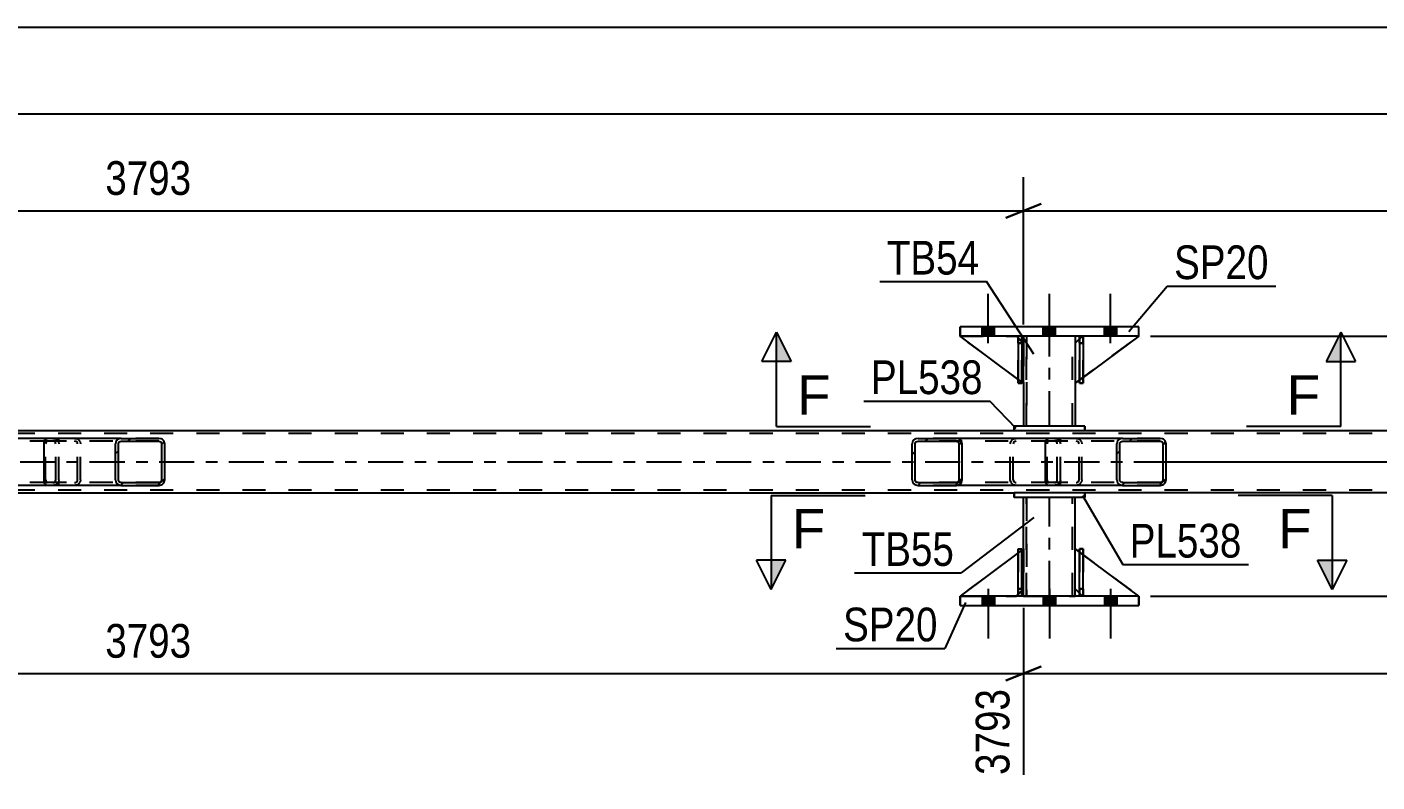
# Model space of a CAD drawing. Header units: millimetres. Extents: x 0 to 841, y 0 to 594.
# Drawn here: x 160.6 to 275.3, y 204.9 to 269.1 of the extents above; entities that cross this region are included whole.
import ezdxf

# ---------------------------------------------------------------- set-up
doc = ezdxf.new("R2010")
doc.units = ezdxf.units.MM
doc.linetypes.add('DXK_LINE_DOT2', pattern=[3.9198, 1.9599, -1.9599])
doc.linetypes.add('DXK_LINE_DOT3', pattern=[5.9187, 2.979, -0.9799, 0.9799, -0.9799])
doc.styles.add('Arial', font='ARIAL.TTF', dxfattribs={"height": 0.2})
doc.styles.add('Arial Narrow', font='ARIALN.TTF', dxfattribs={"height": 0.2})

# ---------------------------------------------------------------- blocks, each defined once
blk = doc.blocks.new('Part-103609051-3238 - 3096')
at = {"linetype": 'Continuous'}
h = blk.add_hatch(dxfattribs=at)
h.set_pattern_fill('', scale=0.7, style=0, pattern_type=0)
h.set_pattern_definition([(45, (240.0194, 233.815), (-1.57154, 1.57154), [])])
h.paths.add_polyline_path([(240.06, 233.63), (240.02, 233.82), (239.91, 233.97), (239.74, 234.07), (239.55, 234.11), (236.31, 234.11), (236.12, 234.07), (235.95, 233.97), (235.84, 233.82), (235.8, 233.63), (235.8, 230.59), (235.84, 230.41), (235.95, 230.25), (236.12, 230.15), (236.31, 230.11), (239.55, 230.11), (239.74, 230.15), (239.91, 230.25), (240.02, 230.41), (240.06, 230.59)])
h.paths.add_polyline_path([(239.78, 230.5), (239.73, 230.42), (239.65, 230.37), (239.55, 230.35), (236.31, 230.35), (236.21, 230.37), (236.13, 230.42), (236.08, 230.5), (236.06, 230.59), (236.06, 233.63), (236.08, 233.72), (236.13, 233.8), (236.21, 233.85), (236.31, 233.87), (239.55, 233.87), (239.65, 233.85), (239.73, 233.8), (239.78, 233.72), (239.8, 233.63), (239.8, 230.59)])
at = {"color": 2, "linetype": 'Continuous'}
for p, q in [((235.84, 233.82), (235.8, 233.63)), ((235.8, 230.59), (235.8, 233.63)), ((236.06, 233.63), (236.08, 233.72)), ((236.06, 230.59), (236.06, 233.63)), ((236.08, 233.72), (236.13, 233.8)), ((236.31, 234.11), (236.12, 234.07)), ((236.13, 233.8), (236.21, 233.85)), ((236.21, 233.85), (236.31, 233.87)), ((236.31, 234.11), (239.55, 234.11)), ((236.31, 233.87), (239.55, 233.87)), ((247.41, 234.11), (239.55, 234.11)), ((239.74, 234.07), (239.55, 234.11)), ((239.55, 233.87), (239.65, 233.85)), ((239.65, 233.85), (239.73, 233.8)), ((239.73, 233.8), (239.78, 233.72)), ((239.78, 233.72), (239.8, 233.63)), ((239.8, 230.59), (239.8, 233.63)), ((240.06, 233.63), (240.02, 233.82)), ((240.06, 230.59), (240.06, 233.63)), ((235.8, 230.59), (235.84, 230.41)), ((236.08, 230.5), (236.06, 230.59)), ((236.13, 230.42), (236.08, 230.5)), ((236.12, 230.15), (236.31, 230.11)), ((236.21, 230.37), (236.13, 230.42)), ((236.31, 230.35), (236.21, 230.37)), ((236.31, 230.35), (239.55, 230.35)), ((236.31, 230.11), (239.55, 230.11)), ((239.65, 230.37), (239.55, 230.35)), ((239.55, 230.11), (239.74, 230.15)), ((247.41, 230.11), (239.55, 230.11)), ((239.73, 230.42), (239.65, 230.37)), ((239.78, 230.5), (239.73, 230.42)), ((239.8, 230.59), (239.78, 230.5)), ((240.02, 230.41), (240.06, 230.59))]:
    blk.add_line(p, q, dxfattribs=at)
at = {"color": 7, "linetype": 'DXK_LINE_DOT2'}
for p, q in [((239.55, 234.11), (236.31, 234.11)), ((247.9, 233.87), (236.31, 233.87)), ((244.15, 233.63), (244.19, 233.82)), ((244.15, 230.59), (244.15, 233.63)), ((244.43, 233.72), (244.41, 233.63)), ((244.41, 230.59), (244.41, 233.63)), ((244.48, 233.8), (244.43, 233.72)), ((244.47, 234.07), (244.66, 234.11)), ((244.56, 233.85), (244.48, 233.8)), ((244.66, 233.87), (244.56, 233.85)), ((247.9, 234.11), (247.41, 234.11)), ((247.9, 234.11), (248.09, 234.07)), ((247.99, 233.85), (247.9, 233.87)), ((248.08, 233.8), (247.99, 233.85)), ((248.13, 233.72), (248.08, 233.8)), ((248.15, 233.63), (248.13, 233.72)), ((248.15, 230.59), (248.15, 233.63)), ((248.37, 233.82), (248.41, 233.63)), ((248.41, 230.59), (248.41, 233.63)), ((247.9, 230.35), (236.31, 230.35)), ((239.55, 230.11), (236.31, 230.11)), ((244.19, 230.41), (244.15, 230.59)), ((244.41, 230.59), (244.43, 230.5)), ((244.43, 230.5), (244.48, 230.42)), ((244.66, 230.11), (244.47, 230.15)), ((244.48, 230.42), (244.56, 230.37)), ((244.56, 230.37), (244.66, 230.35)), ((247.9, 230.11), (247.41, 230.11)), ((247.9, 230.35), (247.99, 230.37)), ((248.09, 230.15), (247.9, 230.11)), ((247.99, 230.37), (248.08, 230.42)), ((248.08, 230.42), (248.13, 230.5)), ((248.13, 230.5), (248.15, 230.59)), ((248.41, 230.59), (248.37, 230.41))]:
    blk.add_line(p, q, dxfattribs=at)
at = {"color": 2, "linetype": 'Continuous'}
for centre, start, end in [((236.29, 233.61), 110.7583, 155.6801), ((239.57, 233.61), 24.3199, 69.2417), ((236.29, 230.61), 204.3199, 249.2417), ((239.57, 230.61), 290.7583, 335.6801)]:
    blk.add_arc(centre, 0.496, start, end, dxfattribs=at)
at = {"color": 7, "linetype": 'DXK_LINE_DOT2'}
for centre, start, end in [((244.64, 233.61), 110.7583, 155.68), ((247.92, 233.61), 24.32, 69.2417), ((244.64, 230.61), 204.32, 249.2417), ((247.92, 230.61), 290.7583, 335.68)]:
    blk.add_arc(centre, 0.496, start, end, dxfattribs=at)
blk = doc.blocks.new('Bolt-103609051-3121 - 3096')
at = {"linetype": 'Continuous'}
for points in [[(242.8, 220.71), (241.76, 220.71), (241.76, 219.91), (242.8, 219.91)], [(242.8, 220.71), (241.76, 220.71), (241.76, 219.91), (242.8, 219.91)], [(242.8, 220.71), (241.76, 220.71), (241.76, 219.91), (242.8, 219.91)], [(248, 220.71), (246.96, 220.71), (246.96, 219.91), (248, 219.91)], [(248, 220.71), (246.96, 220.71), (246.96, 219.91), (248, 219.91)], [(253.2, 220.71), (252.16, 220.71), (252.16, 219.91), (253.2, 219.91)], [(253.2, 220.71), (252.16, 220.71), (252.16, 219.91), (253.2, 219.91)], [(253.2, 220.71), (252.16, 220.71), (252.16, 219.91), (253.2, 219.91)]]:
    blk.add_hatch(color=1, dxfattribs=at).paths.add_polyline_path(points)
at = {"color": 1, "linetype": 'Continuous'}
for p, q in [((241.76, 220.71), (241.76, 219.91)), ((241.76, 220.71), (241.76, 219.91)), ((241.76, 220.71), (241.76, 219.91)), ((242.28, 221.31), (242.28, 217.11)), ((242.28, 221.31), (242.28, 217.11)), ((242.28, 221.31), (242.28, 217.11)), ((242.8, 220.71), (242.8, 219.91)), ((242.8, 220.71), (242.8, 219.91)), ((242.8, 220.71), (242.8, 219.91)), ((246.96, 220.71), (246.96, 219.91)), ((246.96, 220.71), (246.96, 219.91)), ((247.48, 221.31), (247.48, 217.11)), ((247.48, 221.31), (247.48, 217.11)), ((248, 220.71), (248, 219.91)), ((248, 220.71), (248, 219.91)), ((252.16, 220.71), (252.16, 219.91)), ((252.16, 220.71), (252.16, 219.91)), ((252.16, 220.71), (252.16, 219.91)), ((252.68, 221.31), (252.68, 217.11)), ((252.68, 221.31), (252.68, 217.11)), ((252.68, 221.31), (252.68, 217.11)), ((253.2, 220.71), (253.2, 219.91)), ((253.2, 220.71), (253.2, 219.91)), ((253.2, 220.71), (253.2, 219.91))]:
    blk.add_line(p, q, dxfattribs=at)
blk = doc.blocks.new('Bolt-103609051-3122 - 3096')
at = {"linetype": 'Continuous'}
for points in [[(241.76, 242.79), (242.8, 242.79), (242.8, 243.59), (241.76, 243.59)], [(241.76, 242.79), (242.8, 242.79), (242.8, 243.59), (241.76, 243.59)], [(241.76, 242.79), (242.8, 242.79), (242.8, 243.59), (241.76, 243.59)], [(246.96, 242.79), (248, 242.79), (248, 243.59), (246.96, 243.59)], [(246.96, 242.79), (248, 242.79), (248, 243.59), (246.96, 243.59)], [(252.16, 242.79), (253.2, 242.79), (253.2, 243.59), (252.16, 243.59)], [(252.16, 242.79), (253.2, 242.79), (253.2, 243.59), (252.16, 243.59)], [(252.16, 242.79), (253.2, 242.79), (253.2, 243.59), (252.16, 243.59)]]:
    blk.add_hatch(color=1, dxfattribs=at).paths.add_polyline_path(points)
at = {"color": 1, "linetype": 'Continuous'}
for p, q in [((242.28, 242.19), (242.28, 246.39)), ((242.28, 242.19), (242.28, 246.39)), ((242.28, 242.19), (242.28, 246.39)), ((247.48, 242.19), (247.48, 246.39)), ((247.48, 242.19), (247.48, 246.39)), ((252.68, 242.19), (252.68, 246.39)), ((252.68, 242.19), (252.68, 246.39)), ((252.68, 242.19), (252.68, 246.39)), ((241.76, 242.79), (241.76, 243.59)), ((241.76, 242.79), (241.76, 243.59)), ((241.76, 242.79), (241.76, 243.59)), ((242.8, 242.79), (242.8, 243.59)), ((242.8, 242.79), (242.8, 243.59)), ((242.8, 242.79), (242.8, 243.59)), ((246.96, 242.79), (246.96, 243.59)), ((246.96, 242.79), (246.96, 243.59)), ((248, 242.79), (248, 243.59)), ((248, 242.79), (248, 243.59)), ((252.16, 242.79), (252.16, 243.59)), ((252.16, 242.79), (252.16, 243.59)), ((252.16, 242.79), (252.16, 243.59)), ((253.2, 242.79), (253.2, 243.59)), ((253.2, 242.79), (253.2, 243.59)), ((253.2, 242.79), (253.2, 243.59))]:
    blk.add_line(p, q, dxfattribs=at)
blk = doc.blocks.new('Part-103609051-3240 - 3096')
at = {"linetype": 'Continuous'}
h = blk.add_hatch(dxfattribs=at)
h.set_pattern_fill('', scale=0.7, style=0, pattern_type=0)
h.set_pattern_definition([(45, (154.8846, 233.815), (-1.57154, 1.57154), [])])
h.paths.add_polyline_path([(154.92, 233.63), (154.88, 233.82), (154.77, 233.97), (154.61, 234.07), (154.41, 234.11), (151.18, 234.11), (150.98, 234.07), (150.82, 233.97), (150.71, 233.82), (150.67, 233.63), (150.67, 230.59), (150.71, 230.41), (150.82, 230.25), (150.98, 230.15), (151.18, 230.11), (154.41, 230.11), (154.61, 230.15), (154.77, 230.25), (154.88, 230.41), (154.92, 230.59)])
h.paths.add_polyline_path([(154.65, 230.5), (154.59, 230.42), (154.51, 230.37), (154.41, 230.35), (151.18, 230.35), (151.08, 230.37), (151, 230.42), (150.94, 230.5), (150.92, 230.59), (150.92, 233.63), (150.94, 233.72), (151, 233.8), (151.08, 233.85), (151.18, 233.87), (154.41, 233.87), (154.51, 233.85), (154.59, 233.8), (154.65, 233.72), (154.67, 233.63), (154.67, 230.59)])
at = {"color": 2, "linetype": 'Continuous'}
for p, q in [((150.71, 233.82), (150.67, 233.63)), ((150.67, 230.59), (150.67, 233.63)), ((150.92, 233.63), (150.94, 233.72)), ((150.92, 230.59), (150.92, 233.63)), ((150.94, 233.72), (151, 233.8)), ((151.18, 234.11), (150.98, 234.07)), ((151, 233.8), (151.08, 233.85)), ((151.08, 233.85), (151.18, 233.87)), ((151.18, 234.11), (154.41, 234.11)), ((151.18, 233.87), (154.41, 233.87)), ((162.28, 234.11), (154.41, 234.11)), ((154.61, 234.07), (154.41, 234.11)), ((154.41, 233.87), (154.51, 233.85)), ((154.51, 233.85), (154.59, 233.8)), ((154.59, 233.8), (154.65, 233.72)), ((154.65, 233.72), (154.67, 233.63)), ((154.67, 230.59), (154.67, 233.63)), ((154.92, 233.63), (154.88, 233.82)), ((154.92, 230.59), (154.92, 233.63)), ((150.67, 230.59), (150.71, 230.41)), ((150.94, 230.5), (150.92, 230.59)), ((151, 230.42), (150.94, 230.5)), ((150.98, 230.15), (151.18, 230.11)), ((151.08, 230.37), (151, 230.42)), ((151.18, 230.35), (151.08, 230.37)), ((151.18, 230.35), (154.41, 230.35)), ((151.18, 230.11), (154.41, 230.11)), ((154.51, 230.37), (154.41, 230.35)), ((154.41, 230.11), (154.61, 230.15)), ((162.28, 230.11), (154.41, 230.11)), ((154.59, 230.42), (154.51, 230.37)), ((154.65, 230.5), (154.59, 230.42)), ((154.67, 230.59), (154.65, 230.5)), ((154.88, 230.41), (154.92, 230.59))]:
    blk.add_line(p, q, dxfattribs=at)
at = {"color": 7, "linetype": 'DXK_LINE_DOT2'}
for p, q in [((154.41, 234.11), (151.18, 234.11)), ((162.76, 233.87), (151.18, 233.87)), ((159.02, 233.63), (159.05, 233.82)), ((159.02, 230.59), (159.02, 233.63)), ((159.29, 233.72), (159.27, 233.63)), ((159.27, 230.59), (159.27, 233.63)), ((159.35, 233.8), (159.29, 233.72)), ((159.33, 234.07), (159.53, 234.11)), ((159.43, 233.85), (159.35, 233.8)), ((159.53, 233.87), (159.43, 233.85)), ((162.76, 234.11), (162.28, 234.11)), ((162.76, 234.11), (162.96, 234.07)), ((162.86, 233.85), (162.76, 233.87)), ((162.94, 233.8), (162.86, 233.85)), ((163, 233.72), (162.94, 233.8)), ((163.02, 233.63), (163, 233.72)), ((163.02, 230.59), (163.02, 233.63)), ((163.23, 233.82), (163.27, 233.63)), ((163.27, 230.59), (163.27, 233.63)), ((162.76, 230.35), (151.18, 230.35)), ((154.41, 230.11), (151.18, 230.11)), ((159.05, 230.41), (159.02, 230.59)), ((159.27, 230.59), (159.29, 230.5)), ((159.29, 230.5), (159.35, 230.42)), ((159.53, 230.11), (159.33, 230.15)), ((159.35, 230.42), (159.37, 230.41)), ((159.37, 230.41), (159.43, 230.37)), ((159.43, 230.37), (159.53, 230.35)), ((162.76, 230.11), (162.28, 230.11)), ((162.76, 230.35), (162.86, 230.37)), ((162.96, 230.15), (162.76, 230.11)), ((162.86, 230.37), (162.94, 230.42)), ((162.94, 230.42), (163, 230.5)), ((163, 230.5), (163.02, 230.59)), ((163.27, 230.59), (163.23, 230.41))]:
    blk.add_line(p, q, dxfattribs=at)
at = {"color": 2, "linetype": 'Continuous'}
for centre, start, end in [((151.16, 233.61), 110.7583, 155.6801), ((154.43, 233.61), 24.3199, 69.2417), ((151.16, 230.61), 204.3199, 249.2417), ((154.43, 230.61), 290.7583, 335.6801)]:
    blk.add_arc(centre, 0.496, start, end, dxfattribs=at)
at = {"color": 7, "linetype": 'DXK_LINE_DOT2'}
for centre, start, end in [((159.51, 233.61), 110.7583, 155.68), ((162.78, 233.61), 24.32, 69.2417), ((159.51, 230.61), 204.32, 249.2417), ((162.78, 230.61), 290.7583, 335.68)]:
    blk.add_arc(centre, 0.496, start, end, dxfattribs=at)
blk = doc.blocks.new('Part-103609051-3176 - 3096')
at = {"color": 2, "linetype": 'Continuous'}
for p, q in [((244.48, 234.75), (106.7, 234.75)), ((499.69, 234.75), (250.48, 234.75)), ((106.7, 229.47), (244.48, 229.47)), ((499.69, 229.47), (250.48, 229.47))]:
    blk.add_line(p, q, dxfattribs=at)
at = {"color": 7, "linetype": 'DXK_LINE_DOT2'}
for p, q in [((768.81, 234.51), (106.7, 234.51)), ((250.48, 234.75), (244.48, 234.75)), ((768.81, 229.71), (106.7, 229.71)), ((250.48, 229.47), (244.48, 229.47))]:
    blk.add_line(p, q, dxfattribs=at)
at = {"color": 7, "linetype": 'DXK_LINE_DOT3'}
blk.add_line((106.7, 232.11), (768.81, 232.11), dxfattribs=at)
blk = doc.blocks.new('Part-103609051-3252 - 3096')
at = {"color": 2, "linetype": 'Continuous'}
for p, q in [((245.28, 242.79), (245.28, 242.19)), ((249.68, 242.79), (249.68, 242.19)), ((245.28, 238.79), (245.28, 235.15)), ((249.68, 238.79), (249.68, 235.15))]:
    blk.add_line(p, q, dxfattribs=at)
at = {"color": 7, "linetype": 'DXK_LINE_DOT2'}
for p, q in [((249.68, 242.79), (245.28, 242.79)), ((245.28, 242.79), (245.28, 235.15)), ((245.28, 242.19), (245.28, 238.79)), ((245.52, 235.15), (245.52, 242.79)), ((245.52, 242.79), (245.52, 235.15)), ((249.44, 235.15), (249.44, 242.79)), ((249.44, 235.15), (249.44, 242.79)), ((249.68, 242.79), (249.68, 235.15)), ((249.68, 242.19), (249.68, 238.79)), ((249.68, 235.15), (245.28, 235.15))]:
    blk.add_line(p, q, dxfattribs=at)
at = {"color": 7, "linetype": 'DXK_LINE_DOT3'}
blk.add_line((247.48, 235.15), (247.48, 242.79), dxfattribs=at)
blk = doc.blocks.new('Part-103609051-3225 - 3096')
at = {"color": 2, "linetype": 'Continuous'}
for p, q in [((250.48, 235.15), (244.48, 235.15)), ((244.48, 234.75), (244.48, 235.15)), ((244.48, 235.15), (244.48, 235.15)), ((250.48, 234.75), (244.48, 234.75)), ((244.48, 234.75), (244.48, 234.75)), ((250.48, 235.15), (250.48, 234.75)), ((250.48, 235.15), (250.48, 235.15)), ((250.48, 234.75), (250.48, 234.75))]:
    blk.add_line(p, q, dxfattribs=at)
at = {"color": 7, "linetype": 'DXK_LINE_DOT2'}
for p, q in [((250.48, 235.15), (244.48, 235.15)), ((244.48, 235.15), (244.48, 234.75)), ((250.48, 234.75), (244.48, 234.75)), ((250.48, 234.75), (250.48, 235.15))]:
    blk.add_line(p, q, dxfattribs=at)
blk = doc.blocks.new('Part-103609051-3232 - 3096')
at = {"color": 2, "linetype": 'Continuous'}
for p, q in [((250.35, 242.79), (250.03, 242.79)), ((250.03, 242.79), (250.03, 238.79)), ((250.35, 242.79), (250.35, 242.79)), ((250.35, 242.79), (250.35, 238.79)), ((250.35, 238.79), (250.03, 238.79))]:
    blk.add_line(p, q, dxfattribs=at)
at = {"color": 7, "linetype": 'DXK_LINE_DOT2'}
for p, q in [((250.03, 242.19), (250.03, 242.79)), ((250.35, 242.19), (250.03, 242.19)), ((250.03, 242.19), (250.03, 238.79)), ((250.35, 242.19), (250.35, 242.79)), ((250.35, 242.79), (250.35, 242.79)), ((250.35, 238.79), (250.35, 242.19))]:
    blk.add_line(p, q, dxfattribs=at)
blk = doc.blocks.new('Part-103609051-3237 - 3096')
at = {"linetype": 'Continuous'}
h = blk.add_hatch(dxfattribs=at)
h.set_pattern_fill('', scale=0.7, style=0, pattern_type=0)
h.set_pattern_definition([(45, (257.364, 233.815), (-1.57154, 1.57154), [])])
h.paths.add_polyline_path([(257.4, 233.63), (257.36, 233.82), (257.25, 233.97), (257.09, 234.07), (256.9, 234.11), (253.72, 234.11), (253.52, 234.07), (253.36, 233.97), (253.25, 233.82), (253.21, 233.63), (253.21, 230.59), (253.25, 230.41), (253.36, 230.25), (253.52, 230.15), (253.72, 230.11), (256.9, 230.11), (257.09, 230.15), (257.25, 230.25), (257.36, 230.41), (257.4, 230.59)])
h.paths.add_polyline_path([(257.13, 230.5), (257.08, 230.42), (257, 230.37), (256.9, 230.35), (253.72, 230.35), (253.62, 230.37), (253.54, 230.42), (253.48, 230.5), (253.46, 230.59), (253.46, 233.63), (253.48, 233.72), (253.54, 233.8), (253.62, 233.85), (253.72, 233.87), (256.9, 233.87), (257, 233.85), (257.08, 233.8), (257.13, 233.72), (257.15, 233.63), (257.15, 230.59)])
at = {"color": 2, "linetype": 'Continuous'}
for p, q in [((247.14, 233.63), (247.16, 233.82)), ((247.14, 230.59), (247.14, 233.63)), ((247.16, 233.82), (247.22, 233.97)), ((247.22, 233.97), (247.31, 234.07)), ((247.31, 234.07), (247.41, 234.11)), ((253.72, 234.11), (247.41, 234.11)), ((253.25, 233.82), (253.21, 233.63)), ((253.21, 230.59), (253.21, 233.63)), ((253.46, 233.63), (253.48, 233.72)), ((253.46, 230.59), (253.46, 233.63)), ((253.48, 233.72), (253.54, 233.8)), ((253.72, 234.11), (253.52, 234.07)), ((253.54, 233.8), (253.62, 233.85)), ((253.62, 233.85), (253.72, 233.87)), ((253.72, 234.11), (256.9, 234.11)), ((253.72, 233.87), (256.9, 233.87)), ((257.09, 234.07), (256.9, 234.11)), ((256.9, 233.87), (257, 233.85)), ((257, 233.85), (257.08, 233.8)), ((257.08, 233.8), (257.13, 233.72)), ((257.13, 233.72), (257.15, 233.63)), ((257.15, 230.59), (257.15, 233.63)), ((257.4, 233.63), (257.36, 233.82)), ((257.4, 230.59), (257.4, 233.63)), ((247.16, 230.41), (247.14, 230.59)), ((247.22, 230.25), (247.16, 230.41)), ((247.31, 230.15), (247.22, 230.25)), ((247.41, 230.11), (247.31, 230.15)), ((253.72, 230.11), (247.41, 230.11)), ((253.21, 230.59), (253.25, 230.41)), ((253.48, 230.5), (253.46, 230.59)), ((253.54, 230.42), (253.48, 230.5)), ((253.52, 230.15), (253.72, 230.11)), ((253.62, 230.37), (253.54, 230.42)), ((253.72, 230.35), (253.62, 230.37)), ((253.72, 230.35), (256.9, 230.35)), ((253.72, 230.11), (256.9, 230.11)), ((257, 230.37), (256.9, 230.35)), ((256.9, 230.11), (257.09, 230.15)), ((257.08, 230.42), (257, 230.37)), ((257.13, 230.5), (257.08, 230.42)), ((257.15, 230.59), (257.13, 230.5)), ((257.36, 230.41), (257.4, 230.59))]:
    blk.add_line(p, q, dxfattribs=at)
at = {"color": 7, "linetype": 'DXK_LINE_DOT2'}
for p, q in [((247.29, 233.72), (247.28, 233.63)), ((247.28, 230.59), (247.28, 233.63)), ((247.32, 233.8), (247.29, 233.72)), ((247.36, 233.85), (247.32, 233.8)), ((247.41, 233.87), (247.36, 233.85)), ((256.9, 233.87), (247.41, 233.87)), ((248.41, 233.87), (248.41, 234.11)), ((249.75, 234.11), (249.94, 234.07)), ((249.85, 233.85), (249.75, 233.87)), ((249.93, 233.8), (249.85, 233.85)), ((249.98, 233.72), (249.93, 233.8)), ((250, 233.63), (249.98, 233.72)), ((250, 230.59), (250, 233.63)), ((250.21, 233.82), (250.25, 233.63)), ((250.25, 230.59), (250.25, 233.63)), ((256.9, 234.11), (253.72, 234.11)), ((247.28, 230.59), (247.29, 230.5)), ((247.29, 230.5), (247.32, 230.42)), ((247.32, 230.42), (247.36, 230.37)), ((247.36, 230.37), (247.41, 230.35)), ((256.9, 230.35), (247.41, 230.35)), ((248.41, 230.11), (248.41, 230.35)), ((249.75, 230.35), (249.85, 230.37)), ((249.94, 230.15), (249.75, 230.11)), ((249.85, 230.37), (249.93, 230.42)), ((249.93, 230.42), (249.98, 230.5)), ((249.98, 230.5), (250, 230.59)), ((250.25, 230.59), (250.21, 230.41)), ((256.9, 230.11), (253.72, 230.11))]:
    blk.add_line(p, q, dxfattribs=at)
for centre, start, end in [((249.76, 233.62), 23.8495, 68.8059), ((249.76, 230.61), 291.1941, 336.1505)]:
    blk.add_arc(centre, 0.492, start, end, dxfattribs=at)
at = {"color": 2, "linetype": 'Continuous'}
for centre, start, end in [((253.7, 233.62), 111.194, 156.1505), ((256.91, 233.62), 23.8495, 68.806), ((253.7, 230.61), 203.8495, 248.806), ((256.91, 230.61), 291.194, 336.1505)]:
    blk.add_arc(centre, 0.492, start, end, dxfattribs=at)
blk = doc.blocks.new('Part-103609051-3239 - 3096')
at = {"linetype": 'Continuous'}
h = blk.add_hatch(dxfattribs=at)
h.set_pattern_fill('', scale=0.7, style=0, pattern_type=0)
h.set_pattern_definition([(45, (172.2297, 233.815), (-1.57154, 1.57154), [])])
h.paths.add_polyline_path([(172.27, 233.63), (172.23, 233.82), (172.12, 233.97), (171.96, 234.07), (171.77, 234.11), (168.58, 234.11), (168.39, 234.07), (168.23, 233.97), (168.12, 233.82), (168.08, 233.63), (168.08, 230.59), (168.12, 230.41), (168.23, 230.25), (168.39, 230.15), (168.58, 230.11), (171.77, 230.11), (171.96, 230.15), (172.12, 230.25), (172.23, 230.41), (172.27, 230.59)])
h.paths.add_polyline_path([(172, 230.5), (171.94, 230.42), (171.86, 230.37), (171.77, 230.35), (168.58, 230.35), (168.48, 230.37), (168.4, 230.42), (168.35, 230.5), (168.33, 230.59), (168.33, 233.63), (168.35, 233.72), (168.4, 233.8), (168.48, 233.85), (168.58, 233.87), (171.77, 233.87), (171.86, 233.85), (171.94, 233.8), (172, 233.72), (172.02, 233.63), (172.02, 230.59)])
at = {"color": 2, "linetype": 'Continuous'}
for p, q in [((162.01, 233.63), (162.03, 233.82)), ((162.01, 230.59), (162.01, 233.63)), ((162.03, 233.82), (162.09, 233.97)), ((162.09, 233.97), (162.18, 234.07)), ((162.18, 234.07), (162.28, 234.11)), ((168.58, 234.11), (162.28, 234.11)), ((168.12, 233.82), (168.08, 233.63)), ((168.08, 230.59), (168.08, 233.63)), ((168.33, 233.63), (168.35, 233.72)), ((168.33, 230.59), (168.33, 233.63)), ((168.35, 233.72), (168.4, 233.8)), ((168.58, 234.11), (168.39, 234.07)), ((168.4, 233.8), (168.48, 233.85)), ((168.48, 233.85), (168.58, 233.87)), ((168.58, 234.11), (171.77, 234.11)), ((168.58, 233.87), (171.77, 233.87)), ((171.96, 234.07), (171.77, 234.11)), ((171.77, 233.87), (171.86, 233.85)), ((171.86, 233.85), (171.94, 233.8)), ((171.94, 233.8), (172, 233.72)), ((172, 233.72), (172.02, 233.63)), ((172.02, 230.59), (172.02, 233.63)), ((172.27, 233.63), (172.23, 233.82)), ((172.27, 230.59), (172.27, 233.63)), ((162.03, 230.41), (162.01, 230.59)), ((162.09, 230.25), (162.03, 230.41)), ((162.18, 230.15), (162.09, 230.25)), ((162.28, 230.11), (162.18, 230.15)), ((168.58, 230.11), (162.28, 230.11)), ((168.08, 230.59), (168.12, 230.41)), ((168.35, 230.5), (168.33, 230.59)), ((168.4, 230.42), (168.35, 230.5)), ((168.39, 230.15), (168.58, 230.11)), ((168.48, 230.37), (168.4, 230.42)), ((168.58, 230.35), (168.48, 230.37)), ((168.58, 230.35), (171.77, 230.35)), ((168.58, 230.11), (171.77, 230.11)), ((171.86, 230.37), (171.77, 230.35)), ((171.77, 230.11), (171.96, 230.15)), ((171.94, 230.42), (171.86, 230.37)), ((172, 230.5), (171.94, 230.42)), ((172.02, 230.59), (172, 230.5)), ((172.23, 230.41), (172.27, 230.59))]:
    blk.add_line(p, q, dxfattribs=at)
at = {"color": 7, "linetype": 'DXK_LINE_DOT2'}
for p, q in [((162.16, 233.72), (162.14, 233.63)), ((162.14, 230.59), (162.14, 233.63)), ((162.18, 233.8), (162.16, 233.72)), ((162.23, 233.85), (162.18, 233.8)), ((162.28, 233.87), (162.23, 233.85)), ((171.77, 233.87), (162.28, 233.87)), ((163.27, 233.87), (163.27, 234.11)), ((164.61, 234.11), (164.81, 234.07)), ((164.71, 233.85), (164.61, 233.87)), ((164.79, 233.8), (164.71, 233.85)), ((164.85, 233.72), (164.79, 233.8)), ((164.87, 233.63), (164.85, 233.72)), ((164.87, 230.59), (164.87, 233.63)), ((165.08, 233.82), (165.12, 233.63)), ((165.12, 230.59), (165.12, 233.63)), ((171.77, 234.11), (168.58, 234.11)), ((162.14, 230.59), (162.16, 230.5)), ((162.16, 230.5), (162.18, 230.42)), ((162.18, 230.42), (162.23, 230.37)), ((162.23, 230.37), (162.28, 230.35)), ((171.77, 230.35), (162.28, 230.35)), ((163.27, 230.11), (163.27, 230.35)), ((164.61, 230.35), (164.71, 230.37)), ((164.81, 230.15), (164.61, 230.11)), ((164.71, 230.37), (164.79, 230.42)), ((164.79, 230.42), (164.85, 230.5)), ((164.85, 230.5), (164.87, 230.59)), ((165.12, 230.59), (165.08, 230.41)), ((171.77, 230.11), (168.58, 230.11))]:
    blk.add_line(p, q, dxfattribs=at)
for centre, start, end in [((164.63, 233.62), 23.8495, 68.8059), ((164.63, 230.61), 291.1941, 336.1505)]:
    blk.add_arc(centre, 0.492, start, end, dxfattribs=at)
at = {"color": 2, "linetype": 'Continuous'}
for centre, start, end in [((168.57, 233.62), 111.194, 156.1505), ((171.78, 233.62), 23.8495, 68.806), ((168.57, 230.61), 203.8495, 248.806), ((171.78, 230.61), 291.194, 336.1505)]:
    blk.add_arc(centre, 0.492, start, end, dxfattribs=at)
blk = doc.blocks.new('Part-103609051-3254 - 3096')
at = {"color": 7, "linetype": 'DXK_LINE_DOT2'}
for p, q in [((244.83, 242.19), (244.83, 242.79)), ((244.83, 242.79), (244.83, 242.79)), ((244.83, 242.79), (244.83, 238.79)), ((245.15, 242.79), (244.83, 242.79)), ((244.83, 238.79), (244.83, 242.19)), ((244.83, 242.19), (245.15, 242.19)), ((245.15, 242.19), (245.15, 242.79)), ((245.15, 238.79), (245.15, 242.79)), ((245.15, 242.19), (245.15, 238.79)), ((244.83, 238.79), (245.15, 238.79))]:
    blk.add_line(p, q, dxfattribs=at)
blk = doc.blocks.new('Part-103609051-3260 - 3096')
at = {"color": 2, "linetype": 'Continuous'}
for p, q in [((239.88, 219.91), (239.88, 220.71)), ((255.08, 220.71), (239.88, 220.71)), ((255.08, 219.91), (255.08, 220.71)), ((239.88, 219.91), (255.08, 219.91))]:
    blk.add_line(p, q, dxfattribs=at)
at = {"color": 7, "linetype": 'DXK_LINE_DOT2'}
for p, q in [((239.88, 220.71), (239.88, 219.91)), ((255.08, 220.71), (255.08, 219.91))]:
    blk.add_line(p, q, dxfattribs=at)
blk = doc.blocks.new('Part-103609051-3265 - 3096')
at = {"color": 2, "linetype": 'Continuous'}
for p, q in [((255.08, 243.59), (239.88, 243.59)), ((239.88, 242.79), (239.88, 243.59)), ((255.08, 242.79), (255.08, 243.59)), ((255.08, 242.79), (239.88, 242.79))]:
    blk.add_line(p, q, dxfattribs=at)
at = {"color": 7, "linetype": 'DXK_LINE_DOT2'}
for p, q in [((239.88, 243.59), (239.88, 242.79)), ((255.08, 242.79), (255.08, 243.59))]:
    blk.add_line(p, q, dxfattribs=at)
blk = doc.blocks.new('Part-103609051-3270 - 3096')
at = {"color": 2, "linetype": 'Continuous'}
for p, q in [((245.28, 224.71), (245.28, 229.07)), ((249.68, 224.71), (249.68, 229.07)), ((245.28, 220.71), (245.28, 221.31)), ((249.68, 220.71), (249.68, 221.31))]:
    blk.add_line(p, q, dxfattribs=at)
at = {"color": 7, "linetype": 'DXK_LINE_DOT2'}
for p, q in [((249.68, 229.07), (245.28, 229.07)), ((245.28, 220.71), (245.28, 229.07)), ((245.52, 220.71), (245.52, 229.07)), ((245.52, 229.07), (245.52, 220.71)), ((249.44, 220.71), (249.44, 229.07)), ((249.44, 220.71), (249.44, 229.07)), ((249.68, 220.71), (249.68, 229.07)), ((245.28, 221.31), (245.28, 224.71)), ((249.68, 221.31), (249.68, 224.71)), ((245.28, 220.71), (249.68, 220.71))]:
    blk.add_line(p, q, dxfattribs=at)
at = {"color": 7, "linetype": 'DXK_LINE_DOT3'}
blk.add_line((247.48, 220.71), (247.48, 229.07), dxfattribs=at)
blk = doc.blocks.new('Part-103609051-3275 - 3096')
at = {"color": 2, "linetype": 'Continuous'}
for p, q in [((250.48, 229.47), (244.48, 229.47)), ((244.48, 229.07), (244.48, 229.47)), ((250.48, 229.07), (244.48, 229.07)), ((250.48, 229.47), (250.48, 229.07)), ((250.48, 229.47), (250.48, 229.47)), ((250.48, 229.07), (250.48, 229.07))]:
    blk.add_line(p, q, dxfattribs=at)
at = {"color": 7, "linetype": 'DXK_LINE_DOT2'}
for p, q in [((244.48, 229.47), (244.48, 229.07)), ((250.48, 229.07), (250.48, 229.47))]:
    blk.add_line(p, q, dxfattribs=at)
blk = doc.blocks.new('Part-103609051-3277 - 3096')
at = {"color": 7, "linetype": 'DXK_LINE_DOT2'}
for p, q in [((250.35, 224.71), (250.03, 224.71)), ((250.03, 221.31), (250.03, 224.71)), ((250.03, 224.71), (250.03, 220.71)), ((250.35, 224.71), (250.35, 221.31)), ((250.35, 220.71), (250.35, 224.71)), ((250.35, 221.31), (250.03, 221.31)), ((250.03, 220.71), (250.03, 221.31)), ((250.35, 220.71), (250.03, 220.71)), ((250.35, 221.31), (250.35, 220.71)), ((250.35, 220.71), (250.35, 220.71))]:
    blk.add_line(p, q, dxfattribs=at)
blk = doc.blocks.new('Part-103609051-3279 - 3096')
at = {"color": 2, "linetype": 'Continuous'}
for p, q in [((250.03, 220.71), (250.03, 224.71)), ((250.03, 224.71), (250.35, 224.71)), ((250.35, 220.71), (250.35, 224.71)), ((250.03, 220.71), (250.03, 220.71)), ((250.35, 220.71), (250.03, 220.71))]:
    blk.add_line(p, q, dxfattribs=at)
at = {"color": 7, "linetype": 'DXK_LINE_DOT2'}
for p, q in [((250.03, 224.71), (250.03, 221.31)), ((250.35, 221.31), (250.35, 224.71)), ((250.03, 221.31), (250.03, 220.71)), ((250.03, 221.31), (250.35, 221.31)), ((250.35, 220.71), (250.35, 221.31)), ((250.35, 220.71), (250.35, 220.71))]:
    blk.add_line(p, q, dxfattribs=at)
blk = doc.blocks.new('Part-103609051-3306 - 3096')
at = {"color": 2, "linetype": 'Continuous'}
for p, q in [((250.03, 242.54), (249.68, 242.19)), ((249.68, 242.19), (249.68, 238.79)), ((255.08, 242.79), (250.35, 239.29)), ((250.03, 239.05), (249.68, 238.79))]:
    blk.add_line(p, q, dxfattribs=at)
at = {"color": 7, "linetype": 'DXK_LINE_DOT2'}
for p, q in [((250.28, 242.79), (250.03, 242.54)), ((255.08, 242.79), (250.28, 242.79)), ((250.35, 239.29), (250.03, 239.05))]:
    blk.add_line(p, q, dxfattribs=at)
blk = doc.blocks.new('Part-103609051-3307 - 3096')
at = {"color": 7, "linetype": 'DXK_LINE_DOT2'}
for p, q in [((250.28, 242.79), (249.68, 242.19)), ((249.68, 238.79), (255.08, 242.79)), ((249.68, 242.19), (249.68, 238.79)), ((255.08, 242.79), (250.28, 242.79))]:
    blk.add_line(p, q, dxfattribs=at)
blk = doc.blocks.new('Part-103609051-3308 - 3096')
at = {"color": 2, "linetype": 'Continuous'}
for p, q in [((244.83, 239.12), (239.88, 242.79)), ((244.83, 242.64), (244.68, 242.79)), ((245.28, 242.19), (245.15, 242.32)), ((245.28, 242.19), (245.28, 242.19)), ((245.28, 238.79), (245.28, 242.19)), ((245.15, 238.88), (245.28, 238.79)), ((245.28, 238.79), (245.28, 238.79))]:
    blk.add_line(p, q, dxfattribs=at)
at = {"color": 7, "linetype": 'DXK_LINE_DOT2'}
for p, q in [((244.68, 242.79), (239.88, 242.79)), ((244.68, 242.79), (245.28, 242.19)), ((245.15, 242.32), (244.83, 242.64)), ((245.28, 242.19), (245.28, 238.79)), ((245.15, 238.88), (244.83, 239.12))]:
    blk.add_line(p, q, dxfattribs=at)
blk = doc.blocks.new('Part-103609051-3309 - 3096')
at = {"color": 7, "linetype": 'DXK_LINE_DOT2'}
for p, q in [((245.28, 238.79), (239.88, 242.79)), ((239.88, 242.79), (244.68, 242.79)), ((244.68, 242.79), (245.28, 242.19)), ((245.28, 242.19), (244.68, 242.79)), ((245.28, 242.19), (245.28, 238.79)), ((245.28, 242.19), (245.28, 242.19)), ((245.28, 242.19), (245.28, 238.79))]:
    blk.add_line(p, q, dxfattribs=at)
blk = doc.blocks.new('Part-103609051-3310 - 3096')
at = {"color": 2, "linetype": 'Continuous'}
for p, q in [((245.15, 242.79), (244.83, 242.79)), ((244.83, 242.79), (244.83, 238.79)), ((245.15, 242.79), (245.15, 242.79)), ((245.15, 242.79), (245.15, 238.79)), ((245.15, 238.79), (244.83, 238.79))]:
    blk.add_line(p, q, dxfattribs=at)
at = {"color": 7, "linetype": 'DXK_LINE_DOT2'}
for p, q in [((244.83, 242.19), (244.83, 242.79)), ((245.15, 242.19), (244.83, 242.19)), ((244.83, 242.19), (244.83, 238.79)), ((245.15, 242.19), (245.15, 242.79)), ((245.15, 242.79), (245.15, 242.79)), ((245.15, 238.79), (245.15, 242.19))]:
    blk.add_line(p, q, dxfattribs=at)
blk = doc.blocks.new('Part-103609051-3314 - 3096')
at = {"color": 7, "linetype": 'DXK_LINE_DOT2'}
for p, q in [((244.83, 224.71), (245.15, 224.71)), ((244.83, 221.31), (244.83, 224.71)), ((244.83, 224.71), (244.83, 220.71)), ((245.15, 224.71), (245.15, 221.31)), ((245.15, 220.71), (245.15, 224.62)), ((245.15, 221.31), (244.83, 221.31)), ((244.83, 220.71), (244.83, 221.31)), ((245.15, 220.71), (244.83, 220.71)), ((245.15, 221.31), (245.15, 220.71)), ((245.15, 220.71), (245.15, 220.71))]:
    blk.add_line(p, q, dxfattribs=at)
blk = doc.blocks.new('Part-103609051-3316 - 3096')
at = {"color": 2, "linetype": 'Continuous'}
for p, q in [((244.83, 220.71), (244.83, 224.71)), ((244.83, 224.71), (245.15, 224.71)), ((245.15, 220.71), (245.15, 224.71)), ((244.83, 220.71), (244.83, 220.71)), ((245.15, 220.71), (244.83, 220.71))]:
    blk.add_line(p, q, dxfattribs=at)
at = {"color": 7, "linetype": 'DXK_LINE_DOT2'}
for p, q in [((244.83, 224.71), (244.83, 221.31)), ((245.15, 221.31), (245.15, 224.71)), ((244.83, 221.31), (244.83, 220.71)), ((244.83, 221.31), (245.15, 221.31)), ((245.15, 220.71), (245.15, 221.31)), ((245.15, 220.71), (245.15, 220.71))]:
    blk.add_line(p, q, dxfattribs=at)
blk = doc.blocks.new('Part-103609051-3317 - 3096')
at = {"color": 7, "linetype": 'DXK_LINE_DOT2'}
for p, q in [((245.28, 224.71), (239.88, 220.71)), ((245.28, 221.31), (245.28, 224.71)), ((245.28, 224.71), (245.28, 221.31)), ((239.88, 220.71), (244.68, 220.71)), ((245.28, 221.31), (244.68, 220.71))]:
    blk.add_line(p, q, dxfattribs=at)
blk = doc.blocks.new('Part-103609051-3318 - 3096')
at = {"color": 2, "linetype": 'Continuous'}
for p, q in [((244.83, 224.38), (239.88, 220.71)), ((245.28, 224.71), (245.15, 224.62)), ((245.28, 221.31), (245.28, 224.71)), ((244.83, 220.87), (244.68, 220.71)), ((245.28, 221.31), (245.15, 221.19))]:
    blk.add_line(p, q, dxfattribs=at)
at = {"color": 7, "linetype": 'DXK_LINE_DOT2'}
for p, q in [((245.15, 224.62), (244.83, 224.38)), ((245.28, 224.71), (245.28, 221.31)), ((239.88, 220.71), (244.68, 220.71)), ((245.15, 221.19), (244.83, 220.87))]:
    blk.add_line(p, q, dxfattribs=at)
blk = doc.blocks.new('Part-103609051-3319 - 3096')
at = {"color": 7, "linetype": 'DXK_LINE_DOT2'}
for p, q in [((250.03, 242.19), (250.03, 242.79)), ((250.03, 242.79), (250.03, 242.79)), ((250.03, 242.79), (250.03, 238.79)), ((250.35, 242.79), (250.03, 242.79)), ((250.03, 238.79), (250.03, 242.19)), ((250.03, 242.19), (250.35, 242.19)), ((250.35, 242.19), (250.35, 242.79)), ((250.35, 238.79), (250.35, 242.79)), ((250.35, 242.19), (250.35, 238.79)), ((250.03, 238.79), (250.35, 238.79))]:
    blk.add_line(p, q, dxfattribs=at)
blk = doc.blocks.new('Part-103609051-3320 - 3096')
at = {"color": 7, "linetype": 'DXK_LINE_DOT2'}
for p, q in [((249.68, 221.31), (249.68, 224.71)), ((249.68, 224.71), (255.08, 220.71)), ((250.28, 220.71), (249.68, 221.31)), ((255.08, 220.71), (250.28, 220.71))]:
    blk.add_line(p, q, dxfattribs=at)
blk = doc.blocks.new('Part-103609051-3321 - 3096')
at = {"color": 2, "linetype": 'Continuous'}
for p, q in [((249.68, 221.31), (249.68, 224.71)), ((250.03, 224.45), (249.68, 224.71)), ((255.08, 220.71), (250.35, 224.21)), ((250.03, 220.96), (249.68, 221.31))]:
    blk.add_line(p, q, dxfattribs=at)
at = {"color": 7, "linetype": 'DXK_LINE_DOT2'}
for p, q in [((250.35, 224.21), (250.03, 224.45)), ((250.28, 220.71), (250.03, 220.96)), ((255.08, 220.71), (250.28, 220.71)), ((255.08, 220.71), (255.08, 220.71)), ((255.08, 220.71), (255.08, 220.71))]:
    blk.add_line(p, q, dxfattribs=at)
blk = doc.blocks.new('StraightDimension-103609051-3559 - 3096')
at = {"color": 7, "linetype": 'Continuous'}
for p, q in [((245.28, 219.71), (245.28, 205.51)), ((246.78, 214.72), (243.78, 213.52)), ((245.28, 214.12), (500.49, 214.12))]:
    blk.add_line(p, q, dxfattribs=at)
blk = doc.blocks.new('StraightDimension-103609051-14669 - 3096')
at = {"color": 7, "linetype": 'Continuous'}
for p, q in [((282.33, 244.29), (283.53, 241.29)), ((256.08, 242.79), (285.33, 242.79)), ((282.93, 232.11), (282.93, 242.79)), ((283.53, 230.61), (282.33, 233.61)), ((256.07, 232.11), (285.33, 232.11))]:
    blk.add_line(p, q, dxfattribs=at)
at = {"color": 0}
blk.add_wipeout([(282.18, 240.79), (277.98, 240.79), (277.98, 234.11), (282.18, 234.11)], dxfattribs=at)
at = {"color": 3, "style": 'Arial Narrow'}
blk.add_text('267', height=2.863, rotation=90.0002, dxfattribs=at).set_placement((281.58, 234.71))
blk = doc.blocks.new('StraightDimension-103609051-3460 - 3096')
at = {"color": 7, "linetype": 'Continuous'}
for p, q in [((245.28, 243.79), (245.28, 256.3)), ((243.78, 252.85), (246.78, 254.05)), ((96.48, 253.45), (245.28, 253.45))]:
    blk.add_line(p, q, dxfattribs=at)
at = {"color": 0}
blk.add_wipeout([(175.13, 254.2), (175.13, 258.4), (166.62, 258.4), (166.62, 254.2)], dxfattribs=at)
at = {"color": 3, "style": 'Arial Narrow'}
blk.add_text('3793', height=2.863, dxfattribs=at).set_placement((167.22, 254.8))
blk = doc.blocks.new('StraightDimension-103609051-3414 - 3096')
at = {"color": 7, "linetype": 'Continuous'}
blk.add_line((96.48, 261.69), (779.03, 261.69), dxfattribs=at)
blk = doc.blocks.new('StraightDimension-103609051-3435 - 3096')
at = {"color": 7, "linetype": 'Continuous'}
blk.add_line((95.84, 269.06), (779.67, 269.06), dxfattribs=at)
blk = doc.blocks.new('StraightDimension-103609051-3455 - 3096')
at = {"color": 7, "linetype": 'Continuous'}
for p, q in [((245.28, 243.79), (245.28, 256.3)), ((246.78, 254.05), (243.78, 252.85)), ((245.28, 253.45), (500.49, 253.45))]:
    blk.add_line(p, q, dxfattribs=at)
blk = doc.blocks.new('StraightDimension-103609051-3554 - 3096')
at = {"color": 7, "linetype": 'Continuous'}
for p, q in [((245.28, 219.71), (245.28, 205.51)), ((243.78, 213.52), (246.78, 214.72)), ((96.48, 214.12), (245.28, 214.12))]:
    blk.add_line(p, q, dxfattribs=at)
at = {"color": 0}
blk.add_wipeout([(175.13, 214.87), (175.13, 219.07), (166.62, 219.07), (166.62, 214.87)], dxfattribs=at)
at = {"color": 3, "style": 'Arial Narrow'}
blk.add_text('3793', height=2.863, dxfattribs=at).set_placement((167.22, 215.47))
at = {"color": 0, "linetype": 'Continuous'}
blk.add_wipeout([(244.68, 213.42), (240.48, 213.42), (240.48, 204.91), (244.68, 204.91)], dxfattribs=at)
at = {"color": 3, "linetype": 'Continuous', "style": 'Arial Narrow'}
blk.add_text('3793', height=2.863, rotation=90.0002, dxfattribs=at).set_placement((244.08, 205.51))
blk = doc.blocks.new('StraightDimension-103609051-14670 - 3096')
at = {"color": 7, "linetype": 'Continuous'}
for p, q in [((282.33, 233.61), (283.53, 230.61)), ((256.07, 232.11), (285.33, 232.11)), ((282.93, 220.71), (282.93, 232.11)), ((283.53, 219.21), (282.33, 222.21)), ((256.08, 220.71), (285.33, 220.71))]:
    blk.add_line(p, q, dxfattribs=at)
at = {"color": 0}
blk.add_wipeout([(282.18, 229.75), (277.98, 229.75), (277.98, 223.07), (282.18, 223.07)], dxfattribs=at)
at = {"color": 3, "style": 'Arial Narrow'}
blk.add_text('285', height=2.863, rotation=90.0002, dxfattribs=at).set_placement((281.58, 223.67))
blk = doc.blocks.new('Mark-103609051-3248 - 3096')
at = {"color": 30, "linetype": 'Continuous'}
for p in [(233.06, 247.43), (246.17, 241.25)]:
    blk.add_line(p, (242.12, 247.43), dxfattribs=at)
at = {"color": 0}
blk.add_wipeout([(241.52, 248.03), (241.52, 251.03), (233.66, 251.03), (233.66, 248.03)], dxfattribs=at)
blk.add_wipeout([(241.52, 248.03), (241.52, 251.03), (233.66, 251.03), (233.66, 248.03)], dxfattribs=at)
at = {"color": 3, "style": 'Arial Narrow'}
blk.add_text('TB54', height=2.863, dxfattribs=at).set_placement((233.66, 248.03))
blk = doc.blocks.new('Mark-103609051-3221 - 3096')
at = {"color": 30, "linetype": 'Continuous'}
for p in [(231.71, 237.27), (244.65, 234.96)]:
    blk.add_line(p, (242.41, 237.27), dxfattribs=at)
at = {"color": 0}
blk.add_wipeout([(241.81, 237.87), (241.81, 240.87), (232.31, 240.87), (232.31, 237.87)], dxfattribs=at)
blk.add_wipeout([(241.81, 237.87), (241.81, 240.87), (232.31, 240.87), (232.31, 237.87)], dxfattribs=at)
at = {"color": 3, "style": 'Arial Narrow'}
blk.add_text('PL538', height=2.863, dxfattribs=at).set_placement((232.31, 237.87))
blk = doc.blocks.new('Mark-103609051-3256 - 3096')
at = {"color": 30, "linetype": 'Continuous'}
for p in [(240.34, 220.16), (229.34, 216.26)]:
    blk.add_line(p, (238.58, 216.26), dxfattribs=at)
at = {"color": 0}
blk.add_wipeout([(237.98, 216.86), (237.98, 219.86), (229.94, 219.86), (229.94, 216.86)], dxfattribs=at)
blk.add_wipeout([(237.98, 216.86), (237.98, 219.86), (229.94, 219.86), (229.94, 216.86)], dxfattribs=at)
at = {"color": 3, "style": 'Arial Narrow'}
blk.add_text('SP20', height=2.863, dxfattribs=at).set_placement((229.94, 216.86))
blk = doc.blocks.new('Mark-103609051-3261 - 3096')
at = {"color": 30, "linetype": 'Continuous'}
for p, q in [((254.22, 243.19), (257.48, 247.04)), ((257.48, 247.04), (266.72, 247.04))]:
    blk.add_line(p, q, dxfattribs=at)
at = {"color": 0}
blk.add_wipeout([(266.12, 247.64), (266.12, 250.64), (258.08, 250.64), (258.08, 247.64)], dxfattribs=at)
blk.add_wipeout([(266.12, 247.64), (266.12, 250.64), (258.08, 250.64), (258.08, 247.64)], dxfattribs=at)
at = {"color": 3, "style": 'Arial Narrow'}
blk.add_text('SP20', height=2.863, dxfattribs=at).set_placement((258.08, 247.64))
blk = doc.blocks.new('Mark-103609051-3266 - 3096')
at = {"color": 30, "linetype": 'Continuous'}
for p in [(246.17, 227.39), (230.92, 222.67)]:
    blk.add_line(p, (239.98, 222.67), dxfattribs=at)
at = {"color": 0}
blk.add_wipeout([(239.38, 223.27), (239.38, 226.27), (231.52, 226.27), (231.52, 223.27)], dxfattribs=at)
blk.add_wipeout([(239.38, 223.27), (239.38, 226.27), (231.52, 226.27), (231.52, 223.27)], dxfattribs=at)
at = {"color": 3, "style": 'Arial Narrow'}
blk.add_text('TB55', height=2.863, dxfattribs=at).set_placement((231.52, 223.27))
blk = doc.blocks.new('Mark-103609051-3271 - 3096')
at = {"color": 30, "linetype": 'Continuous'}
for p, q in [((250.28, 229.26), (253.71, 223.38)), ((253.71, 223.38), (264.41, 223.38))]:
    blk.add_line(p, q, dxfattribs=at)
at = {"color": 0}
blk.add_wipeout([(263.81, 223.98), (263.81, 226.98), (254.31, 226.98), (254.31, 223.98)], dxfattribs=at)
blk.add_wipeout([(263.81, 223.98), (263.81, 226.98), (254.31, 226.98), (254.31, 223.98)], dxfattribs=at)
at = {"color": 3, "style": 'Arial Narrow'}
blk.add_text('PL538', height=2.863, dxfattribs=at).set_placement((254.31, 223.98))
blk = doc.blocks.new('SectionMark-103609051-3601 - 3096')
at = {"linetype": 'Continuous'}
for points in [[(225.53, 240.63), (224.28, 240.63), (224.28, 243.13)], [(272.25, 240.63), (271, 240.63), (272.25, 243.13)]]:
    blk.add_hatch(color=6, dxfattribs=at).paths.add_polyline_path(points)
at = {"color": 6, "linetype": 'Continuous'}
for p, q in [((223.03, 240.63), (224.28, 243.13)), ((224.28, 235.13), (224.28, 243.13)), ((224.28, 243.13), (225.53, 240.63)), ((272.25, 243.13), (271, 240.63)), ((272.25, 235.13), (272.25, 243.13)), ((272.25, 243.13), (273.5, 240.63)), ((225.53, 240.63), (223.03, 240.63)), ((271, 240.63), (273.5, 240.63)), ((224.28, 235.13), (232.28, 235.13)), ((272.25, 235.13), (264.25, 235.13))]:
    blk.add_line(p, q, dxfattribs=at)
at = {"color": 0, "linetype": 'Continuous'}
for points in [[(228.88, 236.13), (228.88, 239.63), (226.03, 239.63), (226.03, 236.13)], [(270.5, 236.13), (270.5, 239.63), (267.65, 239.63), (267.65, 236.13)]]:
    blk.add_wipeout(points, dxfattribs=at)
at = {"color": 3, "linetype": 'Continuous', "style": 'Arial'}
for p in [(226.03, 236.13), (267.65, 236.13)]:
    blk.add_text('F', height=3.34, dxfattribs=at).set_placement(p)
blk = doc.blocks.new('SectionMark-103609051-3605 - 3096')
at = {"linetype": 'Continuous'}
for points in [[(223.83, 223.76), (225.08, 223.76), (223.83, 221.26)], [(270.27, 223.76), (271.52, 223.76), (271.52, 221.26)]]:
    blk.add_hatch(color=6, dxfattribs=at).paths.add_polyline_path(points)
at = {"color": 6, "linetype": 'Continuous'}
for p, q in [((223.83, 229.26), (231.83, 229.26)), ((223.83, 229.26), (223.83, 221.26)), ((271.52, 229.26), (263.52, 229.26)), ((271.52, 229.26), (271.52, 221.26)), ((223.83, 221.26), (222.58, 223.76)), ((225.08, 223.76), (222.58, 223.76)), ((223.83, 221.26), (225.08, 223.76)), ((270.27, 223.76), (272.77, 223.76)), ((271.52, 221.26), (270.27, 223.76)), ((272.77, 223.76), (271.52, 221.26))]:
    blk.add_line(p, q, dxfattribs=at)
at = {"color": 0, "linetype": 'Continuous'}
for points in [[(228.43, 224.76), (228.43, 228.26), (225.58, 228.26), (225.58, 224.76)], [(269.77, 224.76), (269.77, 228.26), (266.92, 228.26), (266.92, 224.76)]]:
    blk.add_wipeout(points, dxfattribs=at)
at = {"color": 3, "linetype": 'Continuous', "style": 'Arial'}
for p in [(225.58, 224.76), (266.92, 224.76)]:
    blk.add_text('F', height=3.34, dxfattribs=at).set_placement(p)

msp = doc.modelspace()

# ---------------------------------------------------------------- block references
for name in ['Bolt-103609051-3122 - 3096', 'Part-103609051-3265 - 3096', 'Part-103609051-3308 - 3096', 'Part-103609051-3309 - 3096', 'Part-103609051-3254 - 3096', 'Part-103609051-3310 - 3096', 'Part-103609051-3252 - 3096', 'Part-103609051-3306 - 3096', 'Part-103609051-3307 - 3096', 'Part-103609051-3232 - 3096', 'Part-103609051-3319 - 3096', 'Part-103609051-3176 - 3096', 'Part-103609051-3225 - 3096', 'Part-103609051-3240 - 3096', 'Part-103609051-3239 - 3096', 'Part-103609051-3238 - 3096', 'Part-103609051-3237 - 3096', 'Part-103609051-3275 - 3096', 'Part-103609051-3270 - 3096', 'Part-103609051-3317 - 3096', 'Part-103609051-3318 - 3096', 'Part-103609051-3314 - 3096', 'Part-103609051-3316 - 3096', 'Part-103609051-3320 - 3096', 'Part-103609051-3321 - 3096', 'Part-103609051-3277 - 3096', 'Part-103609051-3279 - 3096', 'Part-103609051-3260 - 3096', 'Bolt-103609051-3121 - 3096']:
    msp.add_blockref(name, (0, 0))

# ---------------------------------------------------------------- next in the draw order: block references
for name in ['StraightDimension-103609051-3460 - 3096', 'StraightDimension-103609051-14669 - 3096', 'StraightDimension-103609051-3559 - 3096']:
    msp.add_blockref(name, (0, 0))

# ---------------------------------------------------------------- next in the draw order: block references
for name in ['StraightDimension-103609051-3414 - 3096', 'StraightDimension-103609051-14670 - 3096', 'StraightDimension-103609051-3554 - 3096']:
    msp.add_blockref(name, (0, 0))

# ---------------------------------------------------------------- next in the draw order: block references
for name in ['StraightDimension-103609051-3435 - 3096', 'Mark-103609051-3271 - 3096', 'Mark-103609051-3266 - 3096', 'Mark-103609051-3256 - 3096']:
    msp.add_blockref(name, (0, 0))

# ---------------------------------------------------------------- next in the draw order: block references
for name in ['StraightDimension-103609051-3455 - 3096', 'SectionMark-103609051-3605 - 3096']:
    msp.add_blockref(name, (0, 0))

# ---------------------------------------------------------------- next in the draw order: block references
for name in ['Mark-103609051-3248 - 3096', 'Mark-103609051-3261 - 3096']:
    msp.add_blockref(name, (0, 0))

# ---------------------------------------------------------------- next in the draw order: block references
msp.add_blockref('Mark-103609051-3221 - 3096', (0, 0))

# ---------------------------------------------------------------- next in the draw order: block references
msp.add_blockref('SectionMark-103609051-3601 - 3096', (0, 0))

doc.saveas('drawing.dxf')
